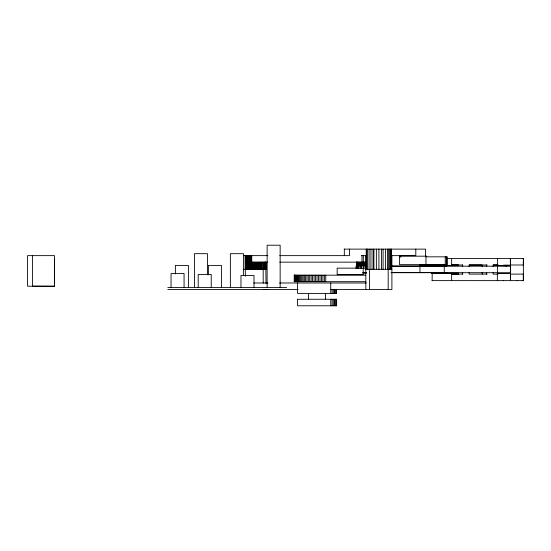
<?xml version="1.0" encoding="UTF-8"?>
<svg xmlns="http://www.w3.org/2000/svg" width="551" height="551" viewBox="0 0 551 551"><rect width="100%" height="100%" fill="white"/><g stroke="black" fill="none" stroke-linecap="round" stroke-linejoin="round"><path stroke-width="0.83" d="M54.508 286.245L54.508 255.636L27.55 255.636L27.55 286.203L54.508 286.245L32.433 286.203L32.433 255.636M263.199 283.173L263.192 269.315M297.574 282.987L297.574 293.407L336.633 293.407M330.738 305.784L330.738 299.269M330.738 293.407L330.738 282.987M332.081 305.784L332.081 299.269M333.279 305.784L333.279 299.269M334.567 305.784L334.567 299.269M335.104 305.784L335.104 299.269M336.082 305.784L336.082 299.269M336.544 305.784L336.544 299.269M365.85 289.502L365.747 255.636M369.583 289.502L369.583 269.315M388.193 289.502L388.193 269.315M432.549 280.617L432.101 280.617L432.211 273.454M451.648 280.617L451.648 273.454M451.648 265.644L451.648 258.474M452.371 274.109L452.371 273.454M452.371 265.644L452.371 264.99M453.067 274.109L453.067 273.454M453.067 265.644L453.067 264.99M453.728 274.109L453.728 273.454M453.728 265.637L453.728 264.99M454.348 274.109L454.348 273.454M454.348 265.637L454.348 264.99M454.926 274.109L454.926 273.454M454.926 265.637L454.926 264.99M455.47 274.109L455.47 273.454M455.47 265.637L455.47 264.99M455.966 274.109L455.966 273.454M455.966 265.637L455.966 264.99M456.414 274.109L456.414 273.454M456.414 265.637L456.414 264.99M456.813 274.109L456.813 273.454M456.813 265.637L456.813 264.99M457.165 274.109L457.165 273.454L458.156 273.454L457.709 273.454L457.716 274.109M457.165 265.637L457.165 264.99M457.468 274.109L457.468 273.454M457.468 265.637L457.468 264.99M457.709 264.99L457.716 265.637L458.156 265.637L432.211 265.637M457.909 274.109L457.902 273.454M457.909 265.637L457.902 264.99M458.039 274.109L458.039 273.454M458.046 265.637L458.039 264.99M458.129 274.109L458.122 273.454M458.129 265.637L458.122 264.99L451.648 264.99L462.792 264.99M462.626 274.109L462.626 272.449M462.626 266.65L462.626 264.99M469.149 272.449L469.149 274.109L487.146 274.109M469.149 266.65L469.149 264.99L482.153 264.99L482.153 266.65M482.153 274.109L482.153 272.449M486.629 274.109L486.629 272.449M486.629 266.65L486.629 264.99M493.152 272.456L493.152 274.109L498.09 274.109M493.152 266.65L493.152 264.99L498.035 264.99L493.152 264.99M497.787 280.624L497.346 280.624L497.346 273.461L499.082 273.461M510.378 265.644L497.346 265.644L497.457 258.481M503.848 265.644L503.848 264.997M504.599 265.644L504.599 264.997M505.377 265.644L505.377 264.997M506.162 266.65L506.162 264.99M506.989 265.644L506.989 264.997M507.815 265.644L507.815 264.997M508.663 265.644L508.663 264.997M509.51 265.644L509.51 264.997M523.285 265.644L523.395 258.481L523.36 280.631L523.285 273.461M265.74 262.152L266.009 283.6M263.495 269.315L263.97 269.301M497.346 265.644L498.035 265.644M503.221 273.461L504.165 273.461M432.101 280.617L523.36 280.631L522.699 280.624M503.221 280.624L503.586 280.624M517.52 280.624L517.148 280.624M344.168 249.121L425.558 249.121L425.558 256.16M243.315 255.636L267.786 255.636M279.729 255.636L349.499 255.636L349.499 249.121M361.36 255.636L366.284 255.636M391.3 255.636L415.798 255.636L415.798 249.121M399.578 256.181L426.873 256.181M425.957 256.828L446.978 256.828L446.978 265.3L419.683 265.3L419.683 264.645M399.516 256.938L400.295 256.938M400.611 256.938L400.983 256.938M497.374 258.481L497.787 258.481M522.947 258.481L523.367 258.481L446.524 258.474M251.766 262.152L267.786 262.152M279.729 262.152L365.768 262.152M445.236 264.645L399.578 264.645L399.592 255.636L399.523 256.938M469.149 264.99L487.146 264.99M356.283 265.403L366.291 265.403M431.261 265.403L458.618 265.403M503.27 265.644L503.752 265.644M366.291 266.057L356.104 266.057L356.104 268.502M391.155 266.057L446.723 266.057L446.723 265.403M391.1 266.188L510.674 266.188M366.284 268.144L337.164 268.144L337.164 274.66L363.212 274.66L363.212 268.144M243.315 269.315L266.009 269.301M365.747 269.315L391.899 269.315L391.899 289.502L330.738 289.502M363.123 272.566L366.332 272.566M391.155 272.566L446.723 272.566L446.723 273.22M362.613 272.704L366.56 272.704M391.231 272.704L510.674 272.704M363.123 273.22L366.332 273.22M431.261 273.22L458.618 273.22M432.129 273.454L457.165 273.454M497.374 273.461L510.378 273.461M451.648 274.109L462.792 274.109M523.147 274.109L510.398 274.116M294.2 275.176L365.306 275.176M294.2 281.685L365.306 281.685M253.715 282.987L267.903 282.987M279.515 282.987L366.415 282.987M167.786 287.546L286.665 287.546M167.786 289.502L298.146 289.502M263.199 289.489L268.089 289.502M523.285 264.997L510.384 264.997M245.36 276.154L245.285 255.636M497.401 266.188L497.401 272.704M446.882 256.828L446.902 265.3M446.682 256.828L446.682 265.3M446.31 256.828L446.31 265.3M445.835 265.403L445.835 266.057M445.835 272.566L445.835 273.22M445.236 256.828L445.236 265.3M444.939 265.403L444.939 266.057M444.939 272.566L444.939 273.22M444.726 264.645L444.726 265.3M444.216 264.645L444.216 265.3M444.251 266.188L444.251 272.704M444.044 265.403L444.044 266.057M444.044 272.566L444.044 273.22M443.658 264.645L443.658 265.3M443.059 264.645L443.059 265.3M443.156 265.403L443.156 266.057M442.412 264.645L442.412 265.3M442.267 265.403L442.267 266.057M441.73 264.645L441.73 265.3M441.399 265.403L441.399 266.057M441.014 264.645L441.014 265.3M440.545 265.403L440.545 266.057M440.263 264.645L440.263 265.3M439.705 265.403L439.705 266.057M439.484 264.645L439.484 265.3M438.885 265.403L438.885 266.057M438.679 264.645L438.679 265.3M438.1 265.403L438.1 266.057M437.845 264.645L437.845 265.3M437.336 265.403L437.336 266.057M436.998 264.645L436.998 265.3M436.612 265.403L436.612 266.057M436.13 264.645L436.13 265.3M435.917 265.403L435.917 266.057M435.256 264.645L435.256 265.3M435.262 265.403L435.262 266.057M434.656 265.403L434.656 266.057M434.367 264.645L434.367 265.3M434.085 265.403L434.085 266.057M433.561 265.403L433.561 266.057M433.479 264.645L433.479 265.3M433.093 265.403L433.093 266.057M432.673 265.403L432.673 266.057M432.59 264.645L432.59 265.3M432.301 265.403L432.301 266.057M432.232 264.645L432.232 265.3M431.984 265.403L431.984 266.057M431.702 264.645L431.702 265.3M431.722 265.403L431.722 266.057M431.523 265.403L431.523 266.057M431.35 264.645L431.35 265.3M431.378 265.403L431.378 266.057M431.288 265.403L431.261 266.057M430.82 264.645L430.82 265.3M430.455 264.645L430.455 265.3M429.952 264.645L429.952 265.3M429.091 264.645L429.091 265.3M428.258 264.645L428.258 265.3M427.438 264.645L427.438 265.3M426.646 264.645L426.646 265.3M425.957 256.181L425.957 264.645M425.882 264.645L425.882 265.3M425.558 264.645L425.558 265.3M425.152 264.645L425.152 265.3M424.869 264.645L424.869 265.3M424.456 264.645L424.456 265.3M424.153 264.645L424.153 265.3M423.802 264.645L423.802 265.3M423.182 264.645L423.182 265.3M422.61 264.645L422.61 265.3M422.08 264.645L422.08 265.3M421.598 264.645L421.598 265.3M421.171 264.645L421.171 265.3M420.792 264.645L420.792 265.3M420.599 264.645L420.599 265.3M420.461 264.645L420.461 265.3M420.351 264.645L420.351 265.3M420.103 264.645L420.193 265.3M419.979 264.645L419.979 265.3M419.91 264.645L419.91 265.3M419.965 266.188L419.965 272.704M419.779 264.645L419.828 265.3M399.709 255.636L399.709 256.938M391.417 249.121L391.417 269.315M391.141 249.121L391.141 269.315M390.507 249.121L390.507 269.315M389.674 249.121L389.674 269.315M388.655 249.121L388.655 269.315M387.463 249.121L387.463 269.315M385.404 249.121L385.404 269.315M383.09 249.121L383.09 269.315M381.45 249.121L381.45 269.315M378.909 249.121L378.909 269.315M376.367 249.121L376.367 269.315M373.915 249.121L373.915 269.315M373.027 249.121L373.027 269.315M370.954 249.121L370.954 269.315M369.067 249.121L369.067 269.315M367.558 249.121L367.558 269.315M366.477 249.121L366.477 269.315M366.222 249.121L366.222 269.315M365.389 266.057L365.389 268.502M364.955 262.152L364.955 265.403M364.17 262.152L364.17 265.403M364.059 262.152L364.059 265.403M363.736 266.057L363.736 268.502M363.398 262.152L363.398 265.403M363.295 255.636L363.295 262.152M362.661 262.152L362.661 265.403M362 255.636L361.952 265.403M361.456 266.057L361.456 268.502M361.27 262.152L361.27 265.403M360.63 262.152L360.63 265.403M360.113 266.057L360.113 268.502M360.023 262.152L360.023 265.403M359.452 262.152L359.452 265.403M358.935 262.152L358.935 265.403M358.453 262.152L358.453 265.403M358.412 266.057L358.412 268.502M358.026 262.152L358.026 265.403M357.936 266.057L357.936 268.502M357.64 262.152L357.64 265.403M357.31 262.152L357.31 265.403M357.034 262.152L357.034 265.403M356.807 262.152L356.807 265.403M356.834 266.057L356.834 268.502M356.642 262.152L356.642 265.403L356.525 262.152M356.456 262.152L356.463 265.403M356.366 266.057L356.366 268.502M344.32 249.121L344.32 255.636M336.627 289.502L336.544 293.407M336.082 289.502L336.082 293.407M335.104 289.502L335.104 293.407M334.567 289.502L334.567 293.407M333.279 289.502L333.279 293.407M332.081 289.502L332.081 293.407M325.751 275.176L325.751 281.685M325.517 293.407L325.517 299.214M324.36 275.176L324.36 281.685M322.927 275.176L322.927 281.685M321.481 275.176L321.481 281.685M320.007 275.176L320.007 281.685M318.519 275.176L318.519 281.685M317.032 275.176L317.032 281.685M315.537 275.176L315.537 281.685M314.056 275.176L314.056 281.685M312.582 275.176L312.582 281.685M311.129 275.176L311.129 281.685M309.703 275.176L309.703 281.685M308.477 293.407L308.477 299.214M308.305 275.176L308.305 281.685M306.948 275.176L306.948 281.685M305.626 275.176L305.626 281.685M304.359 275.176L304.359 281.685M303.146 275.176L303.146 281.685M301.989 275.176L301.989 281.685M300.901 275.176L300.901 281.685M299.882 275.176L299.882 281.685M298.931 275.176L298.931 281.685M298.063 275.176L298.063 281.685M297.271 275.176L297.271 281.685M296.569 275.176L296.569 281.685M295.949 275.176L295.949 281.685M295.419 275.176L295.419 281.685M294.985 275.176L294.985 281.685M294.647 275.176L294.647 281.685M294.399 275.176L294.399 281.685M294.392 275.176L294.392 281.685M294.248 275.176L294.255 281.685M280.149 287.546L280.149 245.216L267.125 245.216L267.125 287.546M265.94 269.315L265.94 262.152L265.892 269.315M265.568 262.152L265.568 269.315M265.341 262.152L265.341 269.315M265.052 262.152L265.052 269.315M264.721 262.152L264.721 269.315M264.335 262.152L264.335 269.315M263.901 262.152L263.901 269.315M263.419 262.152L263.419 269.315M262.324 262.152L262.324 269.315M261.718 262.152L261.718 269.315M261.071 262.152L261.071 269.315M260.389 262.152L260.389 269.315M259.673 262.152L259.673 269.315M258.929 262.152L258.929 269.315M258.164 262.152L258.164 269.315M257.372 262.152L257.372 269.315M256.559 262.152L256.559 269.315M255.733 262.152L255.733 269.315M254.899 262.152L254.899 269.315M254.052 262.152L254.052 269.315M254.004 287.546L254.004 275.5L240.98 275.5L240.98 287.546M253.198 262.152L253.198 269.315M252.344 262.152L252.344 269.315M251.766 255.636L251.766 269.315M251.497 255.636L251.497 269.315M250.657 255.636L250.657 269.315M249.817 255.636L249.817 269.315M248.997 255.636L248.997 269.315M248.191 255.636L248.191 269.315M247.413 255.636L247.413 269.315M246.648 255.636L246.648 269.315M245.918 255.636L245.918 269.315M245.216 255.636L245.216 269.315M243.404 275.693L243.404 253.68L230.38 253.68L230.38 287.546M221.412 287.546L221.412 265.403L208.381 265.403L208.381 274.777M211.233 287.546L211.233 274.522L198.208 274.522L198.208 287.546M207.451 274.846L207.451 253.68L194.427 253.68L194.427 287.546M188.414 287.546L188.414 265.403L175.39 265.403L175.39 273.923M184.068 287.546L184.068 273.544L171.044 273.544L171.044 287.546M54.508 258.894L54.508 282.987M297.574 299.269L297.574 305.784L336.633 305.784L336.627 299.269L297.568 299.269M510.378 258.481L510.433 280.631L510.378 258.481M391.747 269.315L391.747 255.636L391.692 269.315"/></g></svg>
